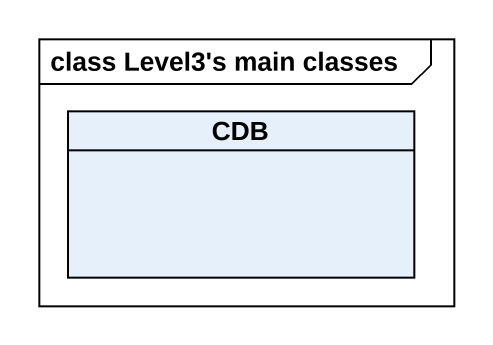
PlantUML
@startuml
mainframe class Level3's main classes
hide circle
hide empty members
class CDB
@enduml
